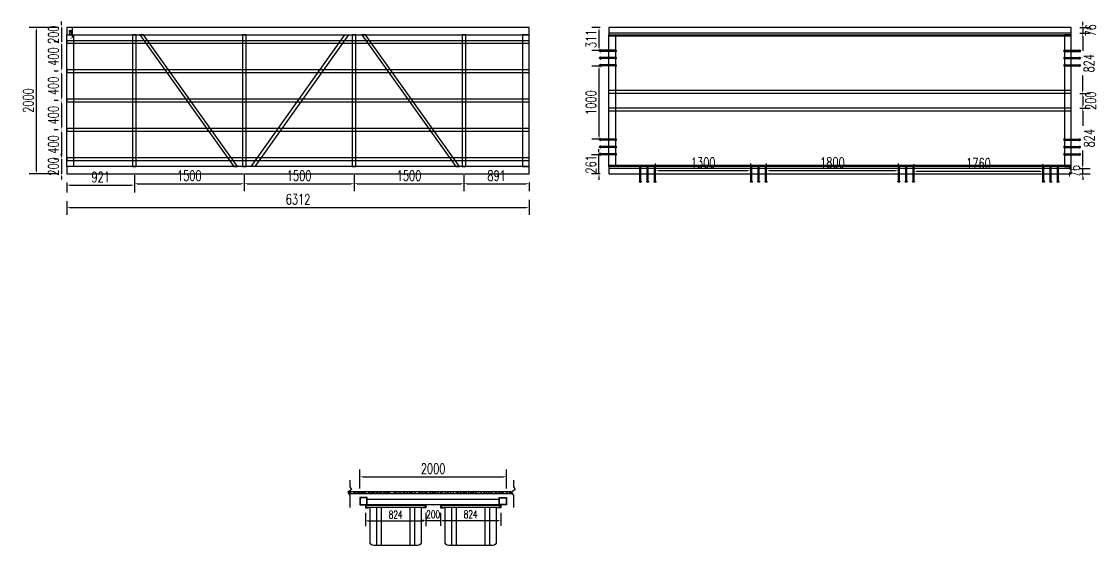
# Model space of a CAD drawing. Extents: x -18540 to 926017, y -610001 to -56924.
# Drawn here: x 34884 to 49573, y -543985 to -536826 of the extents above; entities that cross this region are included whole.
import ezdxf

# ---------------------------------------------------------------- set-up
doc = ezdxf.new("R2010")
doc.units = 0
doc.header["$LTSCALE"] = 10
doc.header["$MEASUREMENT"] = 0
for name, color, linetype in [('BJ02', 2, 'Continuous'), ('W-STEEL_FRAME钢架', 3, 'Continuous'), ('W-STEEL_KEEL钢龙骨', 5, 'Continuous'), ('W-WOOD_FLOOR木地板', 30, 'Continuous'), ('浮箱U槽', 5, 'Continuous'), ('螺栓孔位', 2, 'Continuous'), ('铝合金', 7, 'Continuous')]:
    doc.layers.add(name, color=color, linetype=linetype)
doc.styles.add('STANDARD_T3', font='simplex.shx', dxfattribs={"width": 0.7, "bigfont": 'gbcbig.shx'})
doc.dimstyles.new('W&&10', dxfattribs={"dimtxt": 35, "dimasz": 10, "dimexe": 25, "dimexo": 30, "dimgap": 10, "dimtad": 1, "dimdec": 0, "dimzin": 0, "dimdsep": 46, "dimtxsty": 'STANDARD_T3', "dimcen": 0.09, "dimclrd": 1, "dimclre": 1, "dimclrt": 7, "dimazin": 2, "dimtfac": 1, "dimtdec": 0, "dimtix": 1, "dimtmove": 2, "dimatfit": 3, "dimfxl": 100, "dimtolj": 1, "dimtzin": 0, "dimarcsym": 0})
doc.dimstyles.new('W&&30', dxfattribs={"dimtxt": 105, "dimasz": 30, "dimexe": 75, "dimexo": 90, "dimgap": 30, "dimtad": 1, "dimdec": 0, "dimzin": 0, "dimdsep": 46, "dimtxsty": 'STANDARD_T3', "dimcen": 0.09, "dimclrd": 1, "dimclre": 1, "dimclrt": 7, "dimazin": 2, "dimtfac": 1, "dimtdec": 0, "dimtix": 1, "dimtmove": 2, "dimatfit": 3, "dimfxl": 100, "dimtolj": 1, "dimtzin": 0, "dimarcsym": 0})
doc.dimstyles.new('W&&40', dxfattribs={"dimtxt": 140, "dimasz": 40, "dimexe": 100, "dimexo": 120, "dimgap": 40, "dimtad": 1, "dimdec": 0, "dimzin": 0, "dimdsep": 46, "dimtxsty": 'STANDARD_T3', "dimcen": 0.09, "dimclrd": 1, "dimclre": 1, "dimclrt": 7, "dimazin": 2, "dimtfac": 1, "dimtdec": 0, "dimtix": 1, "dimtmove": 2, "dimatfit": 3, "dimfxl": 100, "dimtolj": 1, "dimtzin": 0, "dimarcsym": 0})

# ---------------------------------------------------------------- blocks, each defined once
blk = doc.blocks.new('*U2025')
at = {"layer": 'W-STEEL_KEEL钢龙骨', "color": 4}
blk.add_lwpolyline([(18, -3156), (18, 3156), (-18, 3156), (-18, -3156)], close=True, dxfattribs=at)
blk = doc.blocks.new('*U2026')
at = {"layer": 'W-STEEL_KEEL钢龙骨', "color": 0, "linetype": 'ByBlock', "lineweight": -2, "transparency": 16777216}
for p in [(0, 0), (400, 0), (800, 0), (1200, 0), (1600, 0)]:
    blk.add_blockref('*U2025', p, dxfattribs=at)
blk = doc.blocks.new('*D258')
at = {"color": 1, "lineweight": -2, "transparency": 16777216}
for p, q in [((586220, 23718), (586220, 23726)), ((586230, 23701), (586360, 23701)), ((586370, 23718), (586370, 23726))]:
    blk.add_line(p, q, dxfattribs=at)
at = {"color": 1, "transparency": 16777216}
for points in [[(586230, 23703), (586230, 23699), (586220, 23701)], [(586360, 23703), (586360, 23699), (586370, 23701)]]:
    blk.add_solid(points, dxfattribs=at)
at = {"layer": 'Defpoints', "color": 0, "transparency": 16777216}
for p in [(586220, 23688), (586370, 23701), (586370, 23688)]:
    blk.add_point(p, dxfattribs=at)
at = {"color": 7, "transparency": 16777216, "insert": (586295, 23729), "char_height": 35, "attachment_point": 5, "style": 'STANDARD_T3'}
blk.add_mtext('\\A1;150', dxfattribs=at)
blk = doc.blocks.new('*D442')
at = {"layer": 'Defpoints', "color": 0, "transparency": 16777216}
for p in [(36424, -538806), (37924, -538806), (37924, -539042)]:
    blk.add_point(p, dxfattribs=at)
at = {"layer": '浮箱U槽', "color": 1, "lineweight": -2, "transparency": 16777216}
for p, q in [((36424, -538926), (36424, -539142)), ((37924, -538926), (37924, -539142)), ((36464, -539042), (37884, -539042))]:
    blk.add_line(p, q, dxfattribs=at)
at = {"layer": '浮箱U槽', "color": 1, "transparency": 16777216}
for points in [[(36464, -539035), (36464, -539048), (36424, -539042)], [(37884, -539035), (37884, -539048), (37924, -539042)]]:
    blk.add_solid(points, dxfattribs=at)
at = {"layer": '浮箱U槽', "color": 7, "transparency": 16777216, "insert": (37174, -538932), "char_height": 140, "attachment_point": 5, "style": 'STANDARD_T3'}
blk.add_mtext('\\A1;1500', dxfattribs=at)
blk = doc.blocks.new('*D443')
at = {"layer": 'Defpoints', "color": 0, "transparency": 16777216}
for p in [(37924, -538806), (39424, -538806), (39424, -539042)]:
    blk.add_point(p, dxfattribs=at)
at = {"layer": '浮箱U槽', "color": 1, "lineweight": -2, "transparency": 16777216}
for p, q in [((37924, -538926), (37924, -539142)), ((39424, -538926), (39424, -539142)), ((37964, -539042), (39384, -539042))]:
    blk.add_line(p, q, dxfattribs=at)
at = {"layer": '浮箱U槽', "color": 1, "transparency": 16777216}
for points in [[(37964, -539035), (37964, -539048), (37924, -539042)], [(39384, -539035), (39384, -539048), (39424, -539042)]]:
    blk.add_solid(points, dxfattribs=at)
at = {"layer": '浮箱U槽', "color": 7, "transparency": 16777216, "insert": (38674, -538932), "char_height": 140, "attachment_point": 5, "style": 'STANDARD_T3'}
blk.add_mtext('\\A1;1500', dxfattribs=at)
blk = doc.blocks.new('*D444')
at = {"layer": 'Defpoints', "color": 0, "transparency": 16777216}
for p in [(39424, -538806), (40924, -538806), (40924, -539042)]:
    blk.add_point(p, dxfattribs=at)
at = {"layer": '浮箱U槽', "color": 1, "lineweight": -2, "transparency": 16777216}
for p, q in [((39424, -538926), (39424, -539142)), ((40924, -538926), (40924, -539142)), ((39464, -539042), (40884, -539042))]:
    blk.add_line(p, q, dxfattribs=at)
at = {"layer": '浮箱U槽', "color": 1, "transparency": 16777216}
for points in [[(39464, -539035), (39464, -539048), (39424, -539042)], [(40884, -539035), (40884, -539048), (40924, -539042)]]:
    blk.add_solid(points, dxfattribs=at)
at = {"layer": '浮箱U槽', "color": 7, "transparency": 16777216, "insert": (40174, -538932), "char_height": 140, "attachment_point": 5, "style": 'STANDARD_T3'}
blk.add_mtext('\\A1;1500', dxfattribs=at)
blk = doc.blocks.new('*D445')
at = {"layer": 'Defpoints', "color": 0, "transparency": 16777216}
for p in [(40924, -538806), (41815, -538906), (41815, -539042)]:
    blk.add_point(p, dxfattribs=at)
at = {"layer": '浮箱U槽', "color": 1, "lineweight": -2, "transparency": 16777216}
for p, q in [((40924, -538926), (40924, -539142)), ((40964, -539042), (41775, -539042)), ((41815, -539026), (41815, -539142))]:
    blk.add_line(p, q, dxfattribs=at)
at = {"layer": '浮箱U槽', "color": 1, "transparency": 16777216}
for points in [[(40964, -539035), (40964, -539048), (40924, -539042)], [(41775, -539035), (41775, -539048), (41815, -539042)]]:
    blk.add_solid(points, dxfattribs=at)
at = {"layer": '浮箱U槽', "color": 7, "transparency": 16777216, "insert": (41370, -538932), "char_height": 140, "attachment_point": 5, "style": 'STANDARD_T3'}
blk.add_mtext('\\A1;891', dxfattribs=at)
blk = doc.blocks.new('*D446')
at = {"layer": 'Defpoints', "color": 0, "transparency": 16777216}
for p in [(35503, -538906), (36424, -538806), (36424, -539061)]:
    blk.add_point(p, dxfattribs=at)
at = {"layer": '浮箱U槽', "color": 1, "lineweight": -2, "transparency": 16777216}
for p, q in [((36424, -538926), (36424, -539161)), ((35503, -539026), (35503, -539161)), ((35543, -539061), (36384, -539061))]:
    blk.add_line(p, q, dxfattribs=at)
at = {"layer": '浮箱U槽', "color": 1, "transparency": 16777216}
for points in [[(35543, -539054), (35543, -539068), (35503, -539061)], [(36384, -539054), (36384, -539068), (36424, -539061)]]:
    blk.add_solid(points, dxfattribs=at)
at = {"layer": '浮箱U槽', "color": 7, "transparency": 16777216, "insert": (35964, -538951), "char_height": 140, "attachment_point": 5, "style": 'STANDARD_T3'}
blk.add_mtext('\\A1;921', dxfattribs=at)
blk = doc.blocks.new('*D447')
at = {"layer": 'Defpoints', "color": 0, "transparency": 16777216}
for p in [(35503, -536906), (35429, -537106), (35503, -537106)]:
    blk.add_point(p, dxfattribs=at)
at = {"layer": '浮箱U槽', "color": 1, "lineweight": -2, "transparency": 16777216}
for p, q in [((35429, -536866), (35429, -536826)), ((35383, -536906), (35329, -536906)), ((35429, -536906), (35429, -537106)), ((35383, -537106), (35329, -537106)), ((35429, -537146), (35429, -537186))]:
    blk.add_line(p, q, dxfattribs=at)
at = {"layer": '浮箱U槽', "color": 1, "transparency": 16777216}
for points in [[(35423, -536866), (35436, -536866), (35429, -536906)], [(35423, -537146), (35436, -537146), (35429, -537106)]]:
    blk.add_solid(points, dxfattribs=at)
at = {"layer": '浮箱U槽', "color": 7, "transparency": 16777216, "insert": (35319, -537006), "char_height": 140, "attachment_point": 5, "rotation": 90, "style": 'STANDARD_T3'}
blk.add_mtext('\\A1;200', dxfattribs=at)
blk = doc.blocks.new('*D448')
at = {"layer": 'Defpoints', "color": 0, "transparency": 16777216}
for p in [(35503, -537106), (35429, -537506), (35503, -537506)]:
    blk.add_point(p, dxfattribs=at)
at = {"layer": '浮箱U槽', "color": 1, "lineweight": -2, "transparency": 16777216}
for p, q in [((35383, -537106), (35329, -537106)), ((35429, -537146), (35429, -537466)), ((35383, -537506), (35329, -537506))]:
    blk.add_line(p, q, dxfattribs=at)
at = {"layer": '浮箱U槽', "color": 1, "transparency": 16777216}
for points in [[(35423, -537146), (35436, -537146), (35429, -537106)], [(35423, -537466), (35436, -537466), (35429, -537506)]]:
    blk.add_solid(points, dxfattribs=at)
at = {"layer": '浮箱U槽', "color": 7, "transparency": 16777216, "insert": (35319, -537306), "char_height": 140, "attachment_point": 5, "rotation": 90, "style": 'STANDARD_T3'}
blk.add_mtext('\\A1;400', dxfattribs=at)
blk = doc.blocks.new('*D449')
at = {"layer": 'Defpoints', "color": 0, "transparency": 16777216}
for p in [(35503, -537506), (35429, -537906), (35503, -537906)]:
    blk.add_point(p, dxfattribs=at)
at = {"layer": '浮箱U槽', "color": 1, "lineweight": -2, "transparency": 16777216}
for p, q in [((35383, -537506), (35329, -537506)), ((35429, -537546), (35429, -537866)), ((35383, -537906), (35329, -537906))]:
    blk.add_line(p, q, dxfattribs=at)
at = {"layer": '浮箱U槽', "color": 1, "transparency": 16777216}
for points in [[(35423, -537546), (35436, -537546), (35429, -537506)], [(35423, -537866), (35436, -537866), (35429, -537906)]]:
    blk.add_solid(points, dxfattribs=at)
at = {"layer": '浮箱U槽', "color": 7, "transparency": 16777216, "insert": (35319, -537706), "char_height": 140, "attachment_point": 5, "rotation": 90, "style": 'STANDARD_T3'}
blk.add_mtext('\\A1;400', dxfattribs=at)
blk = doc.blocks.new('*D450')
at = {"layer": 'Defpoints', "color": 0, "transparency": 16777216}
for p in [(35503, -537906), (35429, -538306), (35503, -538306)]:
    blk.add_point(p, dxfattribs=at)
at = {"layer": '浮箱U槽', "color": 1, "lineweight": -2, "transparency": 16777216}
for p, q in [((35383, -537906), (35329, -537906)), ((35429, -537946), (35429, -538266)), ((35383, -538306), (35329, -538306))]:
    blk.add_line(p, q, dxfattribs=at)
at = {"layer": '浮箱U槽', "color": 1, "transparency": 16777216}
for points in [[(35423, -537946), (35436, -537946), (35429, -537906)], [(35423, -538266), (35436, -538266), (35429, -538306)]]:
    blk.add_solid(points, dxfattribs=at)
at = {"layer": '浮箱U槽', "color": 7, "transparency": 16777216, "insert": (35319, -538106), "char_height": 140, "attachment_point": 5, "rotation": 90, "style": 'STANDARD_T3'}
blk.add_mtext('\\A1;400', dxfattribs=at)
blk = doc.blocks.new('*D451')
at = {"layer": 'Defpoints', "color": 0, "transparency": 16777216}
for p in [(35503, -538306), (35429, -538706), (35503, -538706)]:
    blk.add_point(p, dxfattribs=at)
at = {"layer": '浮箱U槽', "color": 1, "lineweight": -2, "transparency": 16777216}
for p, q in [((35383, -538306), (35329, -538306)), ((35429, -538346), (35429, -538666)), ((35383, -538706), (35329, -538706))]:
    blk.add_line(p, q, dxfattribs=at)
at = {"layer": '浮箱U槽', "color": 1, "transparency": 16777216}
for points in [[(35423, -538346), (35436, -538346), (35429, -538306)], [(35423, -538666), (35436, -538666), (35429, -538706)]]:
    blk.add_solid(points, dxfattribs=at)
at = {"layer": '浮箱U槽', "color": 7, "transparency": 16777216, "insert": (35319, -538506), "char_height": 140, "attachment_point": 5, "rotation": 90, "style": 'STANDARD_T3'}
blk.add_mtext('\\A1;400', dxfattribs=at)
blk = doc.blocks.new('*D452')
at = {"layer": 'Defpoints', "color": 0, "transparency": 16777216}
for p in [(35503, -538706), (35429, -538906), (35503, -538906)]:
    blk.add_point(p, dxfattribs=at)
at = {"layer": '浮箱U槽', "color": 1, "lineweight": -2, "transparency": 16777216}
for p, q in [((35429, -538666), (35429, -538626)), ((35383, -538706), (35329, -538706)), ((35429, -538706), (35429, -538906)), ((35383, -538906), (35329, -538906)), ((35429, -538946), (35429, -538986))]:
    blk.add_line(p, q, dxfattribs=at)
at = {"layer": '浮箱U槽', "color": 1, "transparency": 16777216}
for points in [[(35423, -538666), (35436, -538666), (35429, -538706)], [(35423, -538946), (35436, -538946), (35429, -538906)]]:
    blk.add_solid(points, dxfattribs=at)
at = {"layer": '浮箱U槽', "color": 7, "transparency": 16777216, "insert": (35319, -538806), "char_height": 140, "attachment_point": 5, "rotation": 90, "style": 'STANDARD_T3'}
blk.add_mtext('\\A1;200', dxfattribs=at)
blk = doc.blocks.new('*D453')
at = {"layer": 'Defpoints', "color": 0, "transparency": 16777216}
for p in [(35503, -536906), (35086, -538906), (35503, -538906)]:
    blk.add_point(p, dxfattribs=at)
at = {"layer": '浮箱U槽', "color": 1, "lineweight": -2, "transparency": 16777216}
for p, q in [((35383, -536906), (34986, -536906)), ((35086, -536946), (35086, -538866)), ((35383, -538906), (34986, -538906))]:
    blk.add_line(p, q, dxfattribs=at)
at = {"layer": '浮箱U槽', "color": 1, "transparency": 16777216}
for points in [[(35079, -536946), (35092, -536946), (35086, -536906)], [(35079, -538866), (35092, -538866), (35086, -538906)]]:
    blk.add_solid(points, dxfattribs=at)
at = {"layer": '浮箱U槽', "color": 7, "transparency": 16777216, "insert": (34976, -537906), "char_height": 140, "attachment_point": 5, "rotation": 90, "style": 'STANDARD_T3'}
blk.add_mtext('\\A1;2000', dxfattribs=at)
blk = doc.blocks.new('*D454')
at = {"layer": 'Defpoints', "color": 0, "transparency": 16777216}
for p in [(35503, -539161), (41815, -539142), (41815, -539365)]:
    blk.add_point(p, dxfattribs=at)
at = {"layer": '浮箱U槽', "color": 1, "lineweight": -2, "transparency": 16777216}
for p, q in [((35503, -539281), (35503, -539465)), ((35543, -539365), (41775, -539365)), ((41815, -539262), (41815, -539465))]:
    blk.add_line(p, q, dxfattribs=at)
at = {"layer": '浮箱U槽', "color": 1, "transparency": 16777216}
for points in [[(35543, -539359), (35543, -539372), (35503, -539365)], [(41775, -539359), (41775, -539372), (41815, -539365)]]:
    blk.add_solid(points, dxfattribs=at)
at = {"layer": '浮箱U槽', "color": 7, "transparency": 16777216, "insert": (38659, -539255), "char_height": 140, "attachment_point": 5, "style": 'STANDARD_T3'}
blk.add_mtext('\\A1;6312', dxfattribs=at)
blk = doc.blocks.new('1')
at = {"lineweight": -3}
for p, q in [((-1521938, 1214338), (-1521935, 1214338)), ((-1521938, 1214336), (-1521931, 1214336)), ((-1521938, 1214336), (-1521914, 1214336)), ((-1521936, 1214341), (-1521936, 1214346)), ((-1521936, 1214346), (-1521916, 1214346)), ((-1521935, 1214341), (-1521936, 1214341)), ((-1521934, 1214347), (-1521932, 1214347)), ((-1521933, 1214352), (-1521931, 1214355)), ((-1521933, 1214136), (-1521933, 1214352)), ((-1521919, 1214352), (-1521933, 1214352)), ((-1521932, 1214347), (-1521919, 1214347)), ((-1521932, 1214346), (-1521932, 1214341)), ((-1521921, 1214355), (-1521931, 1214355)), ((-1521919, 1214352), (-1521921, 1214355)), ((-1521919, 1214347), (-1521921, 1214347)), ((-1521921, 1214346), (-1521921, 1214341)), ((-1521919, 1214136), (-1521919, 1214352)), ((-1521917, 1214341), (-1521916, 1214341)), ((-1521914, 1214338), (-1521917, 1214338)), ((-1521916, 1214341), (-1521916, 1214346)), ((-1521938, 1214136), (-1521931, 1214136)), ((-1521938, 1214136), (-1521914, 1214136)), ((-1521938, 1214134), (-1521935, 1214134)), ((-1521935, 1214131), (-1521936, 1214131)), ((-1521936, 1214131), (-1521936, 1214126)), ((-1521936, 1214126), (-1521916, 1214126)), ((-1521934, 1214125), (-1521932, 1214125)), ((-1521932, 1214126), (-1521932, 1214131)), ((-1521932, 1214125), (-1521919, 1214125)), ((-1521921, 1214126), (-1521921, 1214131)), ((-1521919, 1214125), (-1521921, 1214125)), ((-1521914, 1214134), (-1521917, 1214134)), ((-1521917, 1214131), (-1521916, 1214131)), ((-1521916, 1214131), (-1521916, 1214126))]:
    blk.add_line(p, q, dxfattribs=at)
at = {"color": 1}
for p, q in [((-1521936, 1214346), (-1521934, 1214347)), ((-1521919, 1214347), (-1521916, 1214346))]:
    blk.add_line(p, q, dxfattribs=at)
at = {"color": 6, "lineweight": -3}
for p, q in [((-1521931, 1214136), (-1521931, 1214355)), ((-1521921, 1214136), (-1521921, 1214355))]:
    blk.add_line(p, q, dxfattribs=at)
at = {"lineweight": -3}
for points in [[(-1521933, 1214336), (-1521938, 1214336), (-1521938, 1214338), (-1521914, 1214338), (-1521914, 1214336), (-1521919, 1214336)], [(-1521935, 1214338), (-1521935, 1214341), (-1521917, 1214341), (-1521917, 1214338)], [(-1521933, 1214136), (-1521938, 1214136), (-1521938, 1214134), (-1521914, 1214134), (-1521914, 1214136), (-1521919, 1214136)], [(-1521935, 1214134), (-1521935, 1214131), (-1521917, 1214131), (-1521917, 1214134)]]:
    blk.add_lwpolyline(points, dxfattribs=at)
for centre, radius, start, end in [((-1521934, 1214129), 3.22, 223.6028, 316.3972), ((-1521926, 1214140), 14.7, 248.7607, 291.2393), ((-1521919, 1214129), 3.22, 223.6028, 316.3972)]:
    blk.add_arc(centre, radius, start, end, dxfattribs=at)
blk = doc.blocks.new('螺栓孔位')
at = {"layer": '螺栓孔位', "color": 1, "rotation": 270}
for p in [(-1214244, -1521833), (-1214244, -1521933), (-1214244, -1522033)]:
    blk.add_blockref('1', p, dxfattribs=at)
blk = doc.blocks.new('*D457')
at = {"layer": 'Defpoints', "color": 0, "transparency": 16777216}
for p in [(42767, -538648), (42902, -538648), (42902, -538909)]:
    blk.add_point(p, dxfattribs=at)
at = {"layer": '浮箱U槽', "color": 1, "lineweight": -2, "transparency": 16777216}
for p, q in [((42767, -538608), (42767, -538568)), ((42782, -538648), (42667, -538648)), ((42767, -538909), (42767, -538648)), ((42782, -538909), (42667, -538909)), ((42767, -538949), (42767, -538989))]:
    blk.add_line(p, q, dxfattribs=at)
at = {"layer": '浮箱U槽', "color": 1, "transparency": 16777216}
for points in [[(42760, -538608), (42774, -538608), (42767, -538648)], [(42760, -538949), (42774, -538949), (42767, -538909)]]:
    blk.add_solid(points, dxfattribs=at)
at = {"layer": '浮箱U槽', "color": 7, "transparency": 16777216, "insert": (42657, -538778), "char_height": 140, "attachment_point": 5, "rotation": 90, "style": 'STANDARD_T3'}
blk.add_mtext('\\A1;261', dxfattribs=at)
blk = doc.blocks.new('*D458')
at = {"layer": 'Defpoints', "color": 0, "transparency": 16777216}
for p in [(42768, -537434), (42902, -537434), (42902, -538434)]:
    blk.add_point(p, dxfattribs=at)
at = {"layer": '浮箱U槽', "color": 1, "lineweight": -2, "transparency": 16777216}
for p, q in [((42782, -537434), (42668, -537434)), ((42768, -538394), (42768, -537474)), ((42782, -538434), (42668, -538434))]:
    blk.add_line(p, q, dxfattribs=at)
at = {"layer": '浮箱U槽', "color": 1, "transparency": 16777216}
for points in [[(42761, -537474), (42775, -537474), (42768, -537434)], [(42761, -538394), (42775, -538394), (42768, -538434)]]:
    blk.add_solid(points, dxfattribs=at)
at = {"layer": '浮箱U槽', "color": 7, "transparency": 16777216, "insert": (42658, -537934), "char_height": 140, "attachment_point": 5, "rotation": 90, "style": 'STANDARD_T3'}
blk.add_mtext('\\A1;1000', dxfattribs=at)
blk = doc.blocks.new('*D459')
at = {"layer": 'Defpoints', "color": 0, "transparency": 16777216}
for p in [(42769, -536909), (42902, -536909), (42902, -537220)]:
    blk.add_point(p, dxfattribs=at)
at = {"layer": '浮箱U槽', "color": 1, "lineweight": -2, "transparency": 16777216}
for p, q in [((42782, -536909), (42669, -536909)), ((42769, -537180), (42769, -536949)), ((42782, -537220), (42669, -537220))]:
    blk.add_line(p, q, dxfattribs=at)
at = {"layer": '浮箱U槽', "color": 1, "transparency": 16777216}
for points in [[(42762, -536949), (42775, -536949), (42769, -536909)], [(42762, -537180), (42775, -537180), (42769, -537220)]]:
    blk.add_solid(points, dxfattribs=at)
at = {"layer": '浮箱U槽', "color": 7, "transparency": 16777216, "insert": (42659, -537064), "char_height": 140, "attachment_point": 5, "rotation": 90, "style": 'STANDARD_T3'}
blk.add_mtext('\\A1;311', dxfattribs=at)
blk = doc.blocks.new('*D460')
at = {"layer": 'Defpoints', "color": 0, "transparency": 16777216}
for p in [(49214, -536909), (49214, -536985), (49371, -536985)]:
    blk.add_point(p, dxfattribs=at)
at = {"layer": '浮箱U槽', "color": 1, "lineweight": -2, "transparency": 16777216}
for p, q in [((49371, -536869), (49371, -536829)), ((49334, -536909), (49471, -536909)), ((49334, -536985), (49471, -536985)), ((49371, -536909), (49371, -536985)), ((49371, -537025), (49371, -537065))]:
    blk.add_line(p, q, dxfattribs=at)
at = {"layer": '浮箱U槽', "color": 1, "transparency": 16777216}
for points in [[(49364, -536869), (49378, -536869), (49371, -536909)], [(49364, -537025), (49378, -537025), (49371, -536985)]]:
    blk.add_solid(points, dxfattribs=at)
at = {"layer": '浮箱U槽', "color": 7, "transparency": 16777216, "insert": (49481, -536947), "char_height": 140, "attachment_point": 5, "rotation": 90, "style": 'STANDARD_T3'}
blk.add_mtext('\\A1;76', dxfattribs=at)
blk = doc.blocks.new('*D461')
at = {"layer": 'Defpoints', "color": 0, "transparency": 16777216}
for p in [(49214, -536985), (49214, -537809), (49371, -537809)]:
    blk.add_point(p, dxfattribs=at)
at = {"layer": '浮箱U槽', "color": 1, "lineweight": -2, "transparency": 16777216}
for p, q in [((49334, -536985), (49471, -536985)), ((49371, -537025), (49371, -537229)), ((49371, -537769), (49371, -537565)), ((49334, -537809), (49471, -537809))]:
    blk.add_line(p, q, dxfattribs=at)
at = {"layer": '浮箱U槽', "color": 1, "transparency": 16777216}
for points in [[(49364, -537025), (49378, -537025), (49371, -536985)], [(49364, -537769), (49378, -537769), (49371, -537809)]]:
    blk.add_solid(points, dxfattribs=at)
at = {"layer": '浮箱U槽', "color": 7, "transparency": 16777216, "insert": (49457, -537397), "char_height": 140, "attachment_point": 5, "rotation": 90, "style": 'STANDARD_T3'}
blk.add_mtext('\\A1;824', dxfattribs=at)
blk = doc.blocks.new('*D462')
at = {"layer": 'Defpoints', "color": 0, "transparency": 16777216}
for p in [(49214, -537809), (49214, -538009), (49371, -538009)]:
    blk.add_point(p, dxfattribs=at)
at = {"layer": '浮箱U槽', "color": 1, "lineweight": -2, "transparency": 16777216}
for p, q in [((49334, -537809), (49471, -537809)), ((49371, -537849), (49371, -537969)), ((49334, -538009), (49471, -538009))]:
    blk.add_line(p, q, dxfattribs=at)
at = {"layer": '浮箱U槽', "color": 1, "transparency": 16777216}
for points in [[(49364, -537849), (49378, -537849), (49371, -537809)], [(49364, -537969), (49378, -537969), (49371, -538009)]]:
    blk.add_solid(points, dxfattribs=at)
at = {"layer": '浮箱U槽', "color": 7, "transparency": 16777216, "insert": (49481, -537909), "char_height": 140, "attachment_point": 5, "rotation": 90, "style": 'STANDARD_T3'}
blk.add_mtext('\\A1;200', dxfattribs=at)
blk = doc.blocks.new('*D463')
at = {"layer": 'Defpoints', "color": 0, "transparency": 16777216}
for p in [(49214, -538009), (49214, -538833), (49371, -538833)]:
    blk.add_point(p, dxfattribs=at)
at = {"layer": '浮箱U槽', "color": 1, "lineweight": -2, "transparency": 16777216}
for p, q in [((49334, -538009), (49471, -538009)), ((49371, -538049), (49371, -538252)), ((49371, -538793), (49371, -538589)), ((49334, -538833), (49471, -538833))]:
    blk.add_line(p, q, dxfattribs=at)
at = {"layer": '浮箱U槽', "color": 1, "transparency": 16777216}
for points in [[(49364, -538049), (49378, -538049), (49371, -538009)], [(49364, -538793), (49378, -538793), (49371, -538833)]]:
    blk.add_solid(points, dxfattribs=at)
at = {"layer": '浮箱U槽', "color": 7, "transparency": 16777216, "insert": (49461, -538421), "char_height": 140, "attachment_point": 5, "rotation": 90, "style": 'STANDARD_T3'}
blk.add_mtext('\\A1;824', dxfattribs=at)
blk = doc.blocks.new('*D464')
at = {"layer": 'Defpoints', "color": 0, "transparency": 16777216}
for p in [(47068, -538875), (47068, -538909), (48828, -538909)]:
    blk.add_point(p, dxfattribs=at)
at = {"layer": '浮箱U槽', "color": 1, "lineweight": -2, "transparency": 16777216}
for p, q in [((47068, -538789), (47068, -538775)), ((48828, -538789), (48828, -538775)), ((48788, -538875), (47108, -538875))]:
    blk.add_line(p, q, dxfattribs=at)
at = {"layer": '浮箱U槽', "color": 1, "transparency": 16777216}
for points in [[(47108, -538869), (47108, -538882), (47068, -538875)], [(48788, -538869), (48788, -538882), (48828, -538875)]]:
    blk.add_solid(points, dxfattribs=at)
at = {"layer": '浮箱U槽', "color": 7, "transparency": 16777216, "insert": (47948, -538765), "char_height": 140, "attachment_point": 5, "style": 'STANDARD_T3'}
blk.add_mtext('\\A1;1760', dxfattribs=at)
blk = doc.blocks.new('*D465')
at = {"layer": 'Defpoints', "color": 0, "transparency": 16777216}
for p in [(45054, -538864), (45054, -538909), (46854, -538909)]:
    blk.add_point(p, dxfattribs=at)
at = {"layer": '浮箱U槽', "color": 1, "lineweight": -2, "transparency": 16777216}
for p, q in [((45054, -538789), (45054, -538764)), ((46854, -538789), (46854, -538764)), ((46814, -538864), (45094, -538864))]:
    blk.add_line(p, q, dxfattribs=at)
at = {"layer": '浮箱U槽', "color": 1, "transparency": 16777216}
for points in [[(45094, -538858), (45094, -538871), (45054, -538864)], [(46814, -538858), (46814, -538871), (46854, -538864)]]:
    blk.add_solid(points, dxfattribs=at)
at = {"layer": '浮箱U槽', "color": 7, "transparency": 16777216, "insert": (45954, -538754), "char_height": 140, "attachment_point": 5, "style": 'STANDARD_T3'}
blk.add_mtext('\\A1;1800', dxfattribs=at)
blk = doc.blocks.new('*D466')
at = {"layer": 'Defpoints', "color": 0, "transparency": 16777216}
for p in [(43540, -538865), (43540, -538909), (44840, -538909)]:
    blk.add_point(p, dxfattribs=at)
at = {"layer": '浮箱U槽', "color": 1, "lineweight": -2, "transparency": 16777216}
for p, q in [((43540, -538789), (43540, -538765)), ((44840, -538789), (44840, -538765)), ((44800, -538865), (43580, -538865))]:
    blk.add_line(p, q, dxfattribs=at)
at = {"layer": '浮箱U槽', "color": 1, "transparency": 16777216}
for points in [[(43580, -538858), (43580, -538871), (43540, -538865)], [(44800, -538858), (44800, -538871), (44840, -538865)]]:
    blk.add_solid(points, dxfattribs=at)
at = {"layer": '浮箱U槽', "color": 7, "transparency": 16777216, "insert": (44190, -538755), "char_height": 140, "attachment_point": 5, "style": 'STANDARD_T3'}
blk.add_mtext('\\A1;1300', dxfattribs=at)
blk = doc.blocks.new('*D812')
at = {"layer": 'Defpoints', "color": 0, "transparency": 16777216}
for p in [(49214, -538833), (49214, -538909), (49371, -538833)]:
    blk.add_point(p, dxfattribs=at)
at = {"layer": '浮箱U槽', "color": 1, "lineweight": -2, "transparency": 16777216}
for p, q in [((49371, -538793), (49371, -538753)), ((49334, -538833), (49471, -538833)), ((49334, -538909), (49471, -538909)), ((49371, -538909), (49371, -538833)), ((49371, -538949), (49371, -538989))]:
    blk.add_line(p, q, dxfattribs=at)
at = {"layer": '浮箱U槽', "color": 1, "transparency": 16777216}
for points in [[(49364, -538793), (49378, -538793), (49371, -538833)], [(49364, -538949), (49378, -538949), (49371, -538909)]]:
    blk.add_solid(points, dxfattribs=at)
at = {"layer": '浮箱U槽', "color": 7, "transparency": 16777216, "insert": (49261, -538871), "char_height": 140, "attachment_point": 5, "rotation": 90, "style": 'STANDARD_T3'}
blk.add_mtext('\\A1;76', dxfattribs=at)
blk = doc.blocks.new('*D1675')
at = {"layer": 'Defpoints', "color": 0, "transparency": 16777216}
for p in [(39579, -543450), (40403, -543450), (40403, -543647)]:
    blk.add_point(p, dxfattribs=at)
at = {"layer": 'W-STEEL_FRAME钢架', "color": 1, "lineweight": -2, "transparency": 16777216}
for p, q in [((39579, -543540), (39579, -543722)), ((40403, -543540), (40403, -543722)), ((39609, -543647), (40373, -543647))]:
    blk.add_line(p, q, dxfattribs=at)
at = {"layer": 'W-STEEL_FRAME钢架', "color": 1, "transparency": 16777216}
for points in [[(39609, -543642), (39609, -543652), (39579, -543647)], [(40373, -543642), (40373, -543652), (40403, -543647)]]:
    blk.add_solid(points, dxfattribs=at)
at = {"layer": 'W-STEEL_FRAME钢架', "color": 7, "transparency": 16777216, "insert": (39991, -543564), "char_height": 105, "attachment_point": 5, "style": 'STANDARD_T3'}
blk.add_mtext('\\A1;824', dxfattribs=at)
blk = doc.blocks.new('*D1676')
at = {"layer": 'Defpoints', "color": 0, "transparency": 16777216}
for p in [(40603, -543450), (41427, -543450), (41427, -543642)]:
    blk.add_point(p, dxfattribs=at)
at = {"layer": 'W-STEEL_FRAME钢架', "color": 1, "lineweight": -2, "transparency": 16777216}
for p, q in [((40603, -543540), (40603, -543717)), ((41427, -543540), (41427, -543717)), ((40633, -543642), (41397, -543642))]:
    blk.add_line(p, q, dxfattribs=at)
at = {"layer": 'W-STEEL_FRAME钢架', "color": 1, "transparency": 16777216}
for points in [[(40633, -543637), (40633, -543647), (40603, -543642)], [(41397, -543637), (41397, -543647), (41427, -543642)]]:
    blk.add_solid(points, dxfattribs=at)
at = {"layer": 'W-STEEL_FRAME钢架', "color": 7, "transparency": 16777216, "insert": (41015, -543559), "char_height": 105, "attachment_point": 5, "style": 'STANDARD_T3'}
blk.add_mtext('\\A1;824', dxfattribs=at)
blk = doc.blocks.new('*D1677')
at = {"layer": 'Defpoints', "color": 0, "transparency": 16777216}
for p in [(41503, -543045), (39503, -543328), (41503, -543328)]:
    blk.add_point(p, dxfattribs=at)
at = {"layer": '浮箱U槽', "color": 1, "lineweight": -2, "transparency": 16777216}
for p, q in [((39503, -543208), (39503, -542945)), ((39543, -543045), (41463, -543045)), ((41503, -543208), (41503, -542945))]:
    blk.add_line(p, q, dxfattribs=at)
at = {"layer": '浮箱U槽', "color": 1, "transparency": 16777216}
for points in [[(39543, -543038), (39543, -543052), (39503, -543045)], [(41463, -543038), (41463, -543052), (41503, -543045)]]:
    blk.add_solid(points, dxfattribs=at)
at = {"layer": '浮箱U槽', "color": 7, "transparency": 16777216, "insert": (40503, -542935), "char_height": 140, "attachment_point": 5, "style": 'STANDARD_T3'}
blk.add_mtext('\\A1;2000', dxfattribs=at)
blk = doc.blocks.new('*D1678')
at = {"layer": 'Defpoints', "color": 0, "transparency": 16777216}
for p in [(40403, -543471), (40603, -543471), (40603, -543643)]:
    blk.add_point(p, dxfattribs=at)
at = {"layer": 'W-STEEL_FRAME钢架', "color": 1, "lineweight": -2, "transparency": 16777216}
for p, q in [((40403, -543561), (40403, -543718)), ((40603, -543561), (40603, -543718)), ((40373, -543643), (40343, -543643)), ((40403, -543643), (40603, -543643)), ((40633, -543643), (40663, -543643))]:
    blk.add_line(p, q, dxfattribs=at)
at = {"layer": 'W-STEEL_FRAME钢架', "color": 1, "transparency": 16777216}
for points in [[(40373, -543638), (40373, -543648), (40403, -543643)], [(40633, -543638), (40633, -543648), (40603, -543643)]]:
    blk.add_solid(points, dxfattribs=at)
at = {"layer": 'W-STEEL_FRAME钢架', "color": 7, "transparency": 16777216, "insert": (40503, -543560), "char_height": 105, "attachment_point": 5, "style": 'STANDARD_T3'}
blk.add_mtext('\\A1;200', dxfattribs=at)
blk = doc.blocks.new('800')
at = {"color": 5, "lineweight": -3}
for p, q in [((-460, 520), (-460, 0)), ((-400, 520), (-400, 0)), ((0, 0), (0, 520)), ((60, 0), (60, 520))]:
    blk.add_line(p, q, dxfattribs=at)
at = {"color": 5}
blk.add_lwpolyline([(200, 550), (200, 520), (150, 520), (-550, 520), (-600, 520), (-600, 550)], close=True, dxfattribs=at)
at = {"color": 5, "lineweight": -3}
blk.add_lwpolyline([(150, 520), (150, 50, -0.414214), (100, 0), (-500, 0, -0.414214), (-550, 50), (-550, 520)], format="xyb", dxfattribs=at)
blk = doc.blocks.new('C-8')
at = {"layer": 'W-STEEL_FRAME钢架', "color": 1}
for points in [[(586267.3, 22831.8), (586267.3, 22881.8), (584470.3, 22881.8), (584470.3, 22831.8)], [(586270.3, 22731.8), (586270.3, 22781.8), (584470.3, 21499.3), (584470.3, 21449.3)], [(586267.3, 21331.8), (586267.3, 21381.8), (584470.3, 21381.8), (584470.3, 21331.8)], [(586270.3, 19981.8), (586270.3, 19931.8), (584470.3, 21214.4), (584470.3, 21264.4)], [(586267.3, 19831.8), (586267.3, 19881.8), (584470.3, 19881.8), (584470.3, 19831.8)], [(584470.3, 18468.8), (584470.3, 18418.8), (586270.3, 19700.2), (586270.3, 19750.2)], [(586267.3, 18331.8), (586267.3, 18381.8), (584470.3, 18381.8), (584470.3, 18331.8)]]:
    blk.add_lwpolyline(points, close=True, dxfattribs=at)
at = {"layer": '铝合金', "color": 2}
for points in [[(584470.3, 17466.1), (584470.3, 23778.1), (584370.3, 23778.1), (584370.3, 17466.1)], [(586270.3, 23778.1), (586270.3, 23688.1), (584470.3, 23688.1), (584470.3, 23778.1)], [(586270.3, 17466.1), (586270.3, 17555.9), (584470.3, 17555.9), (584470.3, 17466.1)]]:
    blk.add_lwpolyline(points, close=True, dxfattribs=at)
blk.add_lwpolyline([(586270.3, 17466.1), (586370.3, 17466.1), (586370.3, 23778.1), (586270.3, 23778.1), (586270.3, 17466.1)], dxfattribs=at)
at = {"layer": 'W-STEEL_KEEL钢龙骨'}
blk.add_blockref('*U2026', (584570.4, 20622), dxfattribs=at)
dim = blk.add_linear_dim(base=(586370.3, 23701.1), p1=(586220.4, 23688.1), p2=(586370.3, 23688.1), dimstyle='W&&10')
dim.commit()
dim.dimension.update_dxf_attribs({"geometry": '*D258', "text_midpoint": (586295.3, 23728.6)})

msp = doc.modelspace()

# ---------------------------------------------------------------- hatches: boundary and pattern name
at = {"layer": 'W-WOOD_FLOOR木地板', "true_color": 0xcd6928}
h = msp.add_hatch(dxfattribs=at)
h.set_pattern_fill('木材', color=32, scale=10)
h.set_pattern_definition([(50, (-404201.325, -367584.637), (25.923532, 93.1234154), [600, -80, 200, -40]), (50, (-404148.125, -367564.637), (-66.465069, 3.554523), [120, -13.2, 240, -30]), (50, (-404181.325, -367550.637), (113.1698317, 176.5639521), [320, -56, 160, -40])])
edge = h.paths.add_edge_path()
edge.add_line((39345.1, -543250.9), (39339.2, -543255.1))
edge.add_line((39339.2, -543255.1), (39349.2, -543274.9))
edge.add_line((39349.2, -543274.9), (39576.7, -543274.9))
edge.add_line((39576.7, -543274.9), (39576.7, -543273.4))
edge.add_line((39576.7, -543273.4), (39591.9, -543273.4))
edge.add_arc((39591.9, -543276.4), 3, 31.86817, 90.00167, ccw=False)
edge.add_line((39594.5, -543274.9), (39598.9, -543274.9))
edge.add_arc((39601.4, -543276.4), 3, 90.00167, 148.13183, ccw=False)
edge.add_line((39601.4, -543273.4), (39611.7, -543273.4))
edge.add_line((39611.7, -543273.4), (39611.7, -543274.9))
edge.add_line((39611.7, -543274.9), (39976.7, -543274.9))
edge.add_line((39976.7, -543274.9), (39976.7, -543273.4))
edge.add_line((39976.7, -543273.4), (39991.9, -543273.4))
edge.add_arc((39991.9, -543276.4), 3, 31.86817, 90.00167, ccw=False)
edge.add_line((39994.5, -543274.9), (39998.9, -543274.9))
edge.add_arc((40001.4, -543276.4), 3, 90.00167, 148.13183, ccw=False)
edge.add_line((40001.4, -543273.4), (40011.7, -543273.4))
edge.add_line((40011.7, -543273.4), (40011.7, -543274.9))
edge.add_line((40011.7, -543274.9), (40376.7, -543274.9))
edge.add_line((40376.7, -543274.9), (40376.7, -543273.4))
edge.add_line((40376.7, -543273.4), (40391.9, -543273.4))
edge.add_arc((40391.9, -543276.4), 3, 31.86817, 90.00167, ccw=False)
edge.add_line((40394.5, -543274.9), (40398.9, -543274.9))
edge.add_arc((40401.4, -543276.4), 3, 90.00167, 148.13183, ccw=False)
edge.add_line((40401.4, -543273.4), (40411.7, -543273.4))
edge.add_line((40411.7, -543273.4), (40411.7, -543274.9))
edge.add_line((40411.7, -543274.9), (40776.7, -543274.9))
edge.add_line((40776.7, -543274.9), (40776.7, -543273.4))
edge.add_line((40776.7, -543273.4), (40791.9, -543273.4))
edge.add_arc((40791.9, -543276.4), 3, 31.86817, 90.00167, ccw=False)
edge.add_line((40794.5, -543274.9), (40798.9, -543274.9))
edge.add_arc((40801.4, -543276.4), 3, 90.00167, 148.13183, ccw=False)
edge.add_line((40801.4, -543273.4), (40811.7, -543273.4))
edge.add_line((40811.7, -543273.4), (40811.7, -543274.9))
edge.add_line((40811.7, -543274.9), (41176.7, -543274.9))
edge.add_line((41176.7, -543274.9), (41176.7, -543273.4))
edge.add_line((41176.7, -543273.4), (41191.9, -543273.4))
edge.add_arc((41191.9, -543276.4), 3, 31.86817, 90.00167, ccw=False)
edge.add_line((41194.5, -543274.9), (41198.9, -543274.9))
edge.add_arc((41201.4, -543276.4), 3, 90.00167, 148.13183, ccw=False)
edge.add_line((41201.4, -543273.4), (41211.7, -543273.4))
edge.add_line((41211.7, -543273.4), (41211.7, -543274.9))
edge.add_line((41211.7, -543274.9), (41578.4, -543274.9))
edge.add_line((41578.4, -543274.9), (41578.4, -543250.9))
edge.add_line((41578.4, -543250.9), (39345.1, -543250.9))

# ---------------------------------------------------------------- linework, layer by layer
at = {"color": 1, "lineweight": -3}
for p, q in [((41403, -543428.1), (39531.7, -543428.1)), ((39603.4, -543350.1), (41403, -543350.1))]:
    msp.add_line(p, q, dxfattribs=at)
at = {"color": 2}
for points in [[(39603.4, -543328.1), (39503.4, -543328.1), (39503.4, -543428.1), (39603.4, -543428.1)], [(39598.4, -543333.1), (39508.4, -543333.1), (39508.4, -543423.1), (39598.4, -543423.1)], [(41403, -543328.1), (41503, -543328.1), (41503, -543428.1), (41403, -543428.1)], [(41408, -543333.1), (41498, -543333.1), (41498, -543423.1), (41408, -543423.1)]]:
    msp.add_lwpolyline(points, close=True, dxfattribs=at)
at = {"color": 4}
for points in [[(39579.4, -543428.1), (39579.4, -543471.1), (39619.4, -543471.1), (39619.4, -543467.1), (39583.4, -543467.1), (39583.4, -543432.1), (39619.4, -543432.1), (39619.4, -543428.1)], [(40403.4, -543428.1), (40403.4, -543471.1), (40363.4, -543471.1), (40363.4, -543467.1), (40399.4, -543467.1), (40399.4, -543432.1), (40363.4, -543432.1), (40363.4, -543428.1)], [(40603.3, -543428.1), (40603.3, -543471.1), (40643.3, -543471.1), (40643.3, -543467.1), (40607.3, -543467.1), (40607.3, -543432.1), (40643.3, -543432.1), (40643.3, -543428.1)], [(41426.9, -543428.1), (41426.9, -543471.1), (41386.9, -543471.1), (41386.9, -543467.1), (41422.9, -543467.1), (41422.9, -543432.1), (41386.9, -543432.1), (41386.9, -543428.1)]]:
    msp.add_lwpolyline(points, close=True, dxfattribs=at)
at = {"layer": 'W-WOOD_FLOOR木地板', "color": 1}
for points in [[(39364.1, -543091.9), (39364.1, -543183.3), (39389.9, -543219.6), (39339.9, -543255.1), (39364.1, -543302.8), (39364.1, -543466.7)], [(41598.7, -543091.9), (41598.7, -543183.3), (41624.5, -543219.6), (41574.5, -543255.1), (41598.7, -543302.8), (41598.7, -543466.7)]]:
    msp.add_lwpolyline(points, dxfattribs=at)
at = {"layer": 'W-WOOD_FLOOR木地板'}
for points in [[(41580.5, -543250.9), (39345.1, -543250.9)], [(39349.2, -543274.9), (41584.5, -543274.9)], [(41578.4, -543274.9), (41578.4, -543250.9)]]:
    msp.add_lwpolyline(points, dxfattribs=at)
at = {"layer": '浮箱U槽'}
for p, q in [((49213.7, -536985.1), (42901.7, -536985.1)), ((49213.7, -537025.1), (42901.7, -537025.1)), ((49213.7, -537769.1), (42901.7, -537769.1)), ((49213.7, -537809.1), (42901.7, -537809.1)), ((49213.7, -538009), (42901.7, -538009)), ((49213.7, -538049), (42901.7, -538049)), ((49213.7, -538792.6), (42901.7, -538792.6)), ((49213.7, -538832.6), (42901.7, -538832.6))]:
    msp.add_line(p, q, dxfattribs=at)
at = {"layer": '铝合金', "color": 2}
msp.add_lwpolyline([(49213.7, -537008.8), (49213.7, -536908.8), (42901.7, -536908.8), (42901.7, -537008.8), (49213.7, -537008.8)], dxfattribs=at)
for points in [[(42901.7, -537008.8), (42991.7, -537008.8), (42991.7, -538808.8), (42901.7, -538808.8)], [(49213.7, -537008.8), (49123.9, -537008.8), (49123.9, -538808.8), (49213.7, -538808.8)], [(49213.7, -538808.8), (42901.7, -538808.8), (42901.7, -538908.8), (49213.7, -538908.8)]]:
    msp.add_lwpolyline(points, close=True, dxfattribs=at)

# ---------------------------------------------------------------- block references
at = {"layer": 'BJ02', "rotation": 90}
msp.add_blockref('C-8', (59281.3, -1123276.4), dxfattribs=at)
at = {"layer": '浮箱U槽'}
for p in [(40191.4, -543984.6), (41215.4, -543984.6)]:
    msp.add_blockref('800', p, dxfattribs=at)
at = {"layer": '螺栓孔位', "xscale": -1}
for p in [(42884, -537319.7), (42884, -538533.7)]:
    msp.add_blockref('螺栓孔位', p, dxfattribs=at)
at = {"layer": '螺栓孔位'}
for p in [(49231.4, -537319.7), (49231.4, -538533.7)]:
    msp.add_blockref('螺栓孔位', p, dxfattribs=at)
at = {"layer": '螺栓孔位', "xscale": -1, "rotation": 270}
for p in [(43439.8, -538901.1), (44954.1, -538901.1), (46968.4, -538901.1), (48942.2, -538901.1)]:
    msp.add_blockref('螺栓孔位', p, dxfattribs=at)

# ---------------------------------------------------------------- dimensions: what is measured, and where the dimension line sits
at = {"layer": 'W-STEEL_FRAME钢架'}
for base, p1, p2, picture, middle in [((40403.4, -543646.8), (39579.4, -543449.6), (40403.4, -543449.6), '*D1675', (39991.4, -543564.3)), ((40603.3, -543642.6), (40403.4, -543471.1), (40603.3, -543471.1), '*D1678', (40503.4, -543560.1)), ((41426.9, -543641.6), (40603.3, -543449.6), (41426.9, -543449.6), '*D1676', (41015.1, -543559.1))]:
    dim = msp.add_linear_dim(base=base, p1=p1, p2=p2, dimstyle='W&&30', dxfattribs=at)
    dim.commit()
    dim.dimension.update_dxf_attribs({"geometry": picture, "text_midpoint": middle})
at = {"layer": '浮箱U槽'}
for base, p1, p2, angle, picture, middle in [((35429.3, -537106), (35503.2, -536906.1), (35503.2, -537106), 90, '*D447', (35319.3, -537006)), ((35085.7, -538906.1), (35503.2, -536906.1), (35503.2, -538906.1), 90, '*D453', (34975.7, -537906.1)), ((42768.7, -536908.8), (42901.7, -537219.7), (42901.7, -536908.8), 90, '*D459', (42658.7, -537064.2)), ((35429.3, -537506), (35503.2, -537106), (35503.2, -537506), 90, '*D448', (35319.3, -537306)), ((42768, -537433.7), (42901.7, -538433.7), (42901.7, -537433.7), 90, '*D458', (42658, -537933.7)), ((35429.3, -537906), (35503.2, -537506), (35503.2, -537906), 90, '*D449', (35319.3, -537706)), ((35429.3, -538306), (35503.2, -537906), (35503.2, -538306), 90, '*D450', (35319.3, -538106)), ((35429.3, -538706), (35503.2, -538306), (35503.2, -538706), 90, '*D451', (35319.3, -538506)), ((35429.3, -538906.1), (35503.2, -538706), (35503.2, -538906.1), 90, '*D452', (35319.3, -538806)), ((42767.1, -538647.7), (42901.7, -538908.8), (42901.7, -538647.7), 90, '*D457', (42657.1, -538778.2)), ((49370.8, -538832.6), (49213.7, -538908.8), (49213.7, -538832.6), 90, '*D812', (49260.8, -538870.7)), ((41503, -543044.9), (39503.4, -543328.1), (41503, -543328.1), 180, '*D1677', (40503.2, -542934.9))]:
    dim = msp.add_linear_dim(base=base, p1=p1, p2=p2, angle=angle, dimstyle='W&&40', dxfattribs=at)
    dim.commit()
    dim.dimension.update_dxf_attribs({"geometry": picture, "text_midpoint": middle})
for base, p1, p2, picture, middle in [((49370.8, -536985.1), (49213.7, -536908.8), (49213.7, -536985.1), '*D460', (49480.8, -536946.9)), ((49370.8, -537809.1), (49213.7, -536985.1), (49213.7, -537809.1), '*D461', (49457, -537397.1)), ((49370.8, -538009), (49213.7, -537809.1), (49213.7, -538009), '*D462', (49480.8, -537909.1)), ((49370.8, -538832.6), (49213.7, -538009), (49213.7, -538832.6), '*D463', (49460.9, -538420.8))]:
    dim = msp.add_linear_dim(base=base, p1=p1, p2=p2, angle=90, dimstyle='W&&40', dxfattribs=at)
    dim.commit()
    dim.dimension.update_dxf_attribs({"geometry": picture, "text_midpoint": middle, "dimtype": 160})
for base, p1, p2, picture, middle in [((43539.8, -538864.6), (44840.1, -538908.8), (43539.8, -538908.8), '*D466', (44190, -538754.6)), ((45054.1, -538864.4), (46854.4, -538908.8), (45054.1, -538908.8), '*D465', (45954.3, -538754.4)), ((47068.4, -538875.3), (48828.2, -538908.8), (47068.4, -538908.8), '*D464', (47948.3, -538765.3)), ((36424.5, -539061.1), (35503.2, -538906.1), (36424.5, -538806.1), '*D446', (35963.9, -538951.1)), ((37924.5, -539041.6), (36424.5, -538806.1), (37924.5, -538806.1), '*D442', (37174.5, -538931.6)), ((39424.5, -539041.6), (37924.5, -538806.1), (39424.5, -538806.1), '*D443', (38674.5, -538931.6)), ((40924.5, -539041.6), (39424.5, -538806.1), (40924.5, -538806.1), '*D444', (40174.5, -538931.6)), ((41815.2, -539041.6), (40924.5, -538806.1), (41815.2, -538906.1), '*D445', (41369.9, -538931.6)), ((41815.2, -539365.5), (35503.2, -539161.1), (41815.2, -539141.6), '*D454', (38659.2, -539255.5))]:
    dim = msp.add_linear_dim(base=base, p1=p1, p2=p2, dimstyle='W&&40', dxfattribs=at)
    dim.commit()
    dim.dimension.update_dxf_attribs({"geometry": picture, "text_midpoint": middle})

doc.saveas('drawing.dxf')
